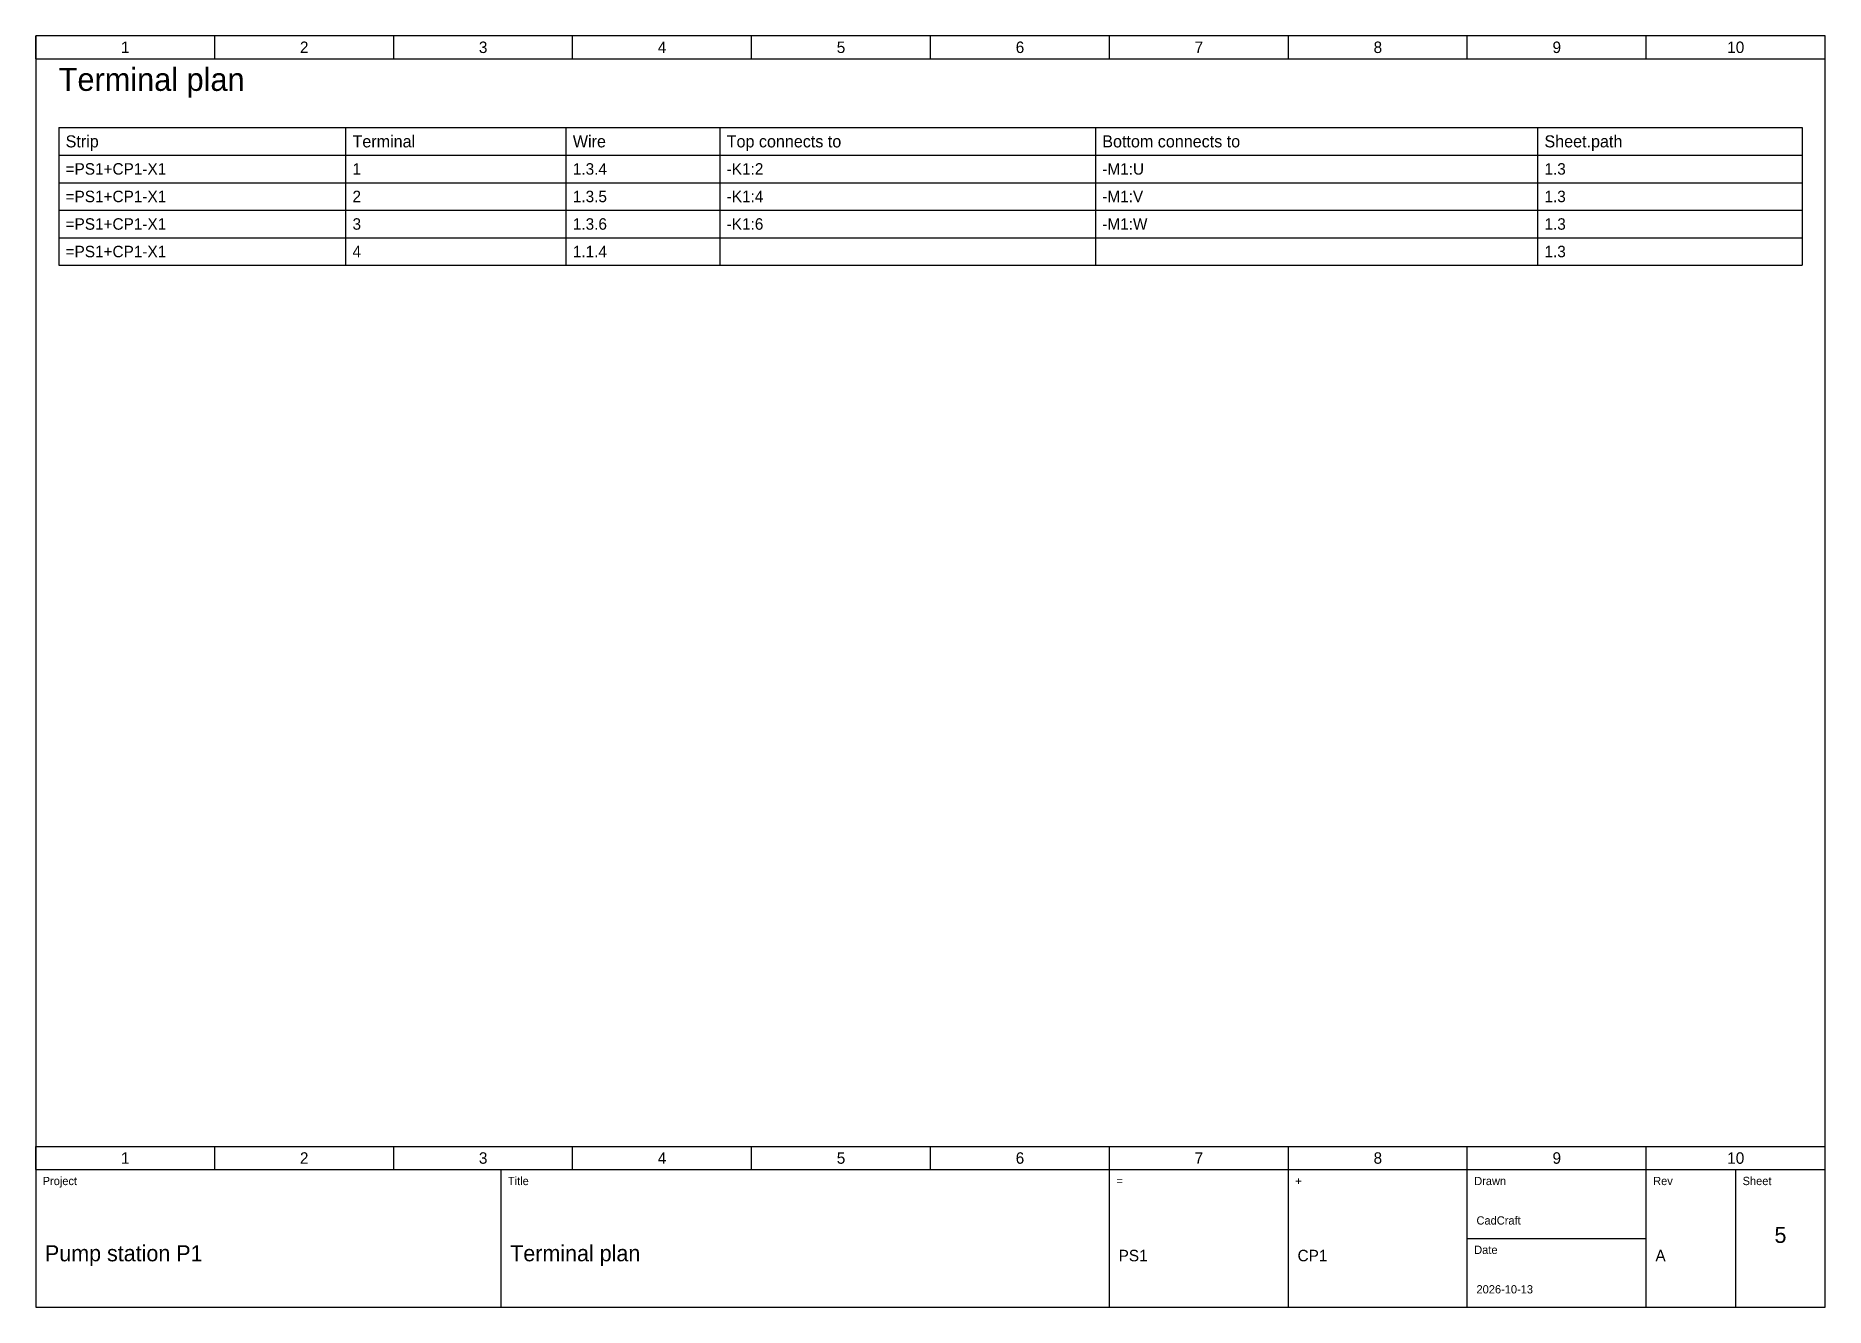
# Paper-space layout 'Terminal plan' of a CAD drawing. Header units: millimetres. Extents: x 20 to 410, y 10 to 287.
import ezdxf
from ezdxf.enums import TextEntityAlignment as Align

# ---------------------------------------------------------------- set-up
doc = ezdxf.new("R2010")
doc.units = ezdxf.units.MM
doc.layers.add('EL-FRAME', color=7, linetype='Continuous')
doc.layers.add('EL-REPORT', color=7, linetype='Continuous')

# ---------------------------------------------------------------- blocks, each defined once
blk = doc.blocks.new('EL_FRAME_A3')
for p, q in [((20, 282), (20, 287)), ((59, 282), (59, 287)), ((98, 282), (98, 287)), ((137, 282), (137, 287)), ((176, 282), (176, 287)), ((215, 282), (215, 287)), ((254, 282), (254, 287)), ((293, 282), (293, 287)), ((332, 282), (332, 287)), ((371, 282), (371, 287)), ((410, 282), (410, 287)), ((20, 282), (410, 282)), ((20, 45), (410, 45)), ((20, 40), (20, 45)), ((59, 40), (59, 45)), ((98, 40), (98, 45)), ((137, 40), (137, 45)), ((176, 40), (176, 45)), ((215, 40), (215, 45)), ((254, 40), (254, 45)), ((293, 40), (293, 45)), ((332, 40), (332, 45)), ((371, 40), (371, 45)), ((410, 40), (410, 45)), ((20, 40), (410, 40)), ((121.4, 10), (121.4, 40)), ((254, 10), (254, 40)), ((293, 10), (293, 40)), ((332, 10), (332, 40)), ((371, 10), (371, 40)), ((390.5, 10), (390.5, 40)), ((332, 25), (371, 25))]:
    blk.add_line(p, q)
at = {"flags": 128}
blk.add_lwpolyline([(20, 10), (410, 10), (410, 287), (20, 287)], close=True, dxfattribs=at)
for s, p in [('1', (39.5, 284.5)), ('2', (78.5, 284.5)), ('3', (117.5, 284.5)), ('4', (156.5, 284.5)), ('5', (195.5, 284.5)), ('6', (234.5, 284.5)), ('7', (273.5, 284.5)), ('8', (312.5, 284.5)), ('9', (351.5, 284.5)), ('10', (390.5, 284.5)), ('1', (39.5, 42.5)), ('2', (78.5, 42.5)), ('3', (117.5, 42.5)), ('4', (156.5, 42.5)), ('5', (195.5, 42.5)), ('6', (234.5, 42.5)), ('7', (273.5, 42.5)), ('8', (312.5, 42.5)), ('9', (351.5, 42.5)), ('10', (390.5, 42.5))]:
    blk.add_text(s, height=2.5).set_placement(p, align=Align.MIDDLE_CENTER)
for s, p in [('Project', (21.5, 37.5)), ('Title', (122.9, 37.5)), ('=', (255.5, 37.5)), ('+', (294.5, 37.5)), ('Drawn', (333.5, 37.5)), ('Rev', (372.5, 37.5)), ('Sheet', (392, 37.5)), ('Date', (333.5, 22.5))]:
    blk.add_text(s, height=1.8).set_placement(p, align=Align.MIDDLE_LEFT)
for tag, p, height in [('DRAWN', (334, 28), 1.8), ('PROJECT', (22, 20), 3.5), ('TITLE', (123.4, 20), 3.5), ('PLANT', (256, 20), 2.5), ('LOC', (295, 20), 2.5), ('REV', (373, 20), 2.5), ('DATE', (334, 13), 1.8)]:
    blk.add_attdef(tag, p, '', height=height)
for tag, height, p in [('SHEET', 3.5, (400.25, 24)), ('SHEETS', 1.8, (400.25, 16))]:
    blk.add_attdef(tag, text='', height=height).set_placement(p, align=Align.CENTER)
at = {"flags": 3}
blk.add_attdef('EL', (0, 0), '', height=1, dxfattribs=at)

psp = doc.layouts.new('Terminal plan')

# ---------------------------------------------------------------- linework, layer by layer
at = {"layer": 'EL-REPORT'}
for p, q in [((25, 267), (405, 267)), ((25, 267), (25, 237)), ((87.53, 267), (87.53, 237)), ((135.55, 267), (135.55, 237)), ((169.08, 267), (169.08, 237)), ((250.94, 267), (250.94, 237)), ((347.31, 267), (347.31, 237)), ((405, 267), (405, 237)), ((25, 261), (405, 261)), ((25, 255), (405, 255)), ((25, 249), (405, 249)), ((25, 243), (405, 243)), ((25, 237), (405, 237))]:
    psp.add_line(p, q, dxfattribs=at)

# ---------------------------------------------------------------- block references
at = {"layer": 'EL-FRAME'}
psp.add_blockref('EL_FRAME_A3', (0, 0), dxfattribs=at).add_auto_attribs({'PROJECT': 'Pump station P1', 'TITLE': 'Terminal plan', 'PLANT': 'PS1', 'LOC': 'CP1', 'DRAWN': 'CadCraft', 'DATE': '2026-10-13', 'REV': 'A', 'SHEET': '5'})

# ---------------------------------------------------------------- texts
at = {"layer": 'EL-REPORT'}
psp.add_text('Terminal plan', height=5, dxfattribs=at).set_placement((25, 275))
for s, height, p in [('Strip', 2.625, (26.5, 264)), ('Terminal', 2.625, (89.03, 264)), ('Wire', 2.625, (137.05, 264)), ('Top connects to', 2.625, (170.58, 264)), ('Bottom connects to', 2.625, (252.44, 264)), ('Sheet.path', 2.625, (348.81, 264)), ('=PS1+CP1-X1', 2.5, (26.5, 258)), ('1', 2.5, (89.03, 258)), ('1.3.4', 2.5, (137.05, 258)), ('-K1:2', 2.5, (170.58, 258)), ('-M1:U', 2.5, (252.44, 258)), ('1.3', 2.5, (348.81, 258)), ('=PS1+CP1-X1', 2.5, (26.5, 252)), ('2', 2.5, (89.03, 252)), ('1.3.5', 2.5, (137.05, 252)), ('-K1:4', 2.5, (170.58, 252)), ('-M1:V', 2.5, (252.44, 252)), ('1.3', 2.5, (348.81, 252)), ('=PS1+CP1-X1', 2.5, (26.5, 246)), ('3', 2.5, (89.03, 246)), ('1.3.6', 2.5, (137.05, 246)), ('-K1:6', 2.5, (170.58, 246)), ('-M1:W', 2.5, (252.44, 246)), ('1.3', 2.5, (348.81, 246)), ('=PS1+CP1-X1', 2.5, (26.5, 240)), ('4', 2.5, (89.03, 240)), ('1.1.4', 2.5, (137.05, 240)), ('1.3', 2.5, (348.81, 240))]:
    psp.add_text(s, height=height, dxfattribs=at).set_placement(p, align=Align.MIDDLE_LEFT)

doc.saveas('drawing.dxf')
